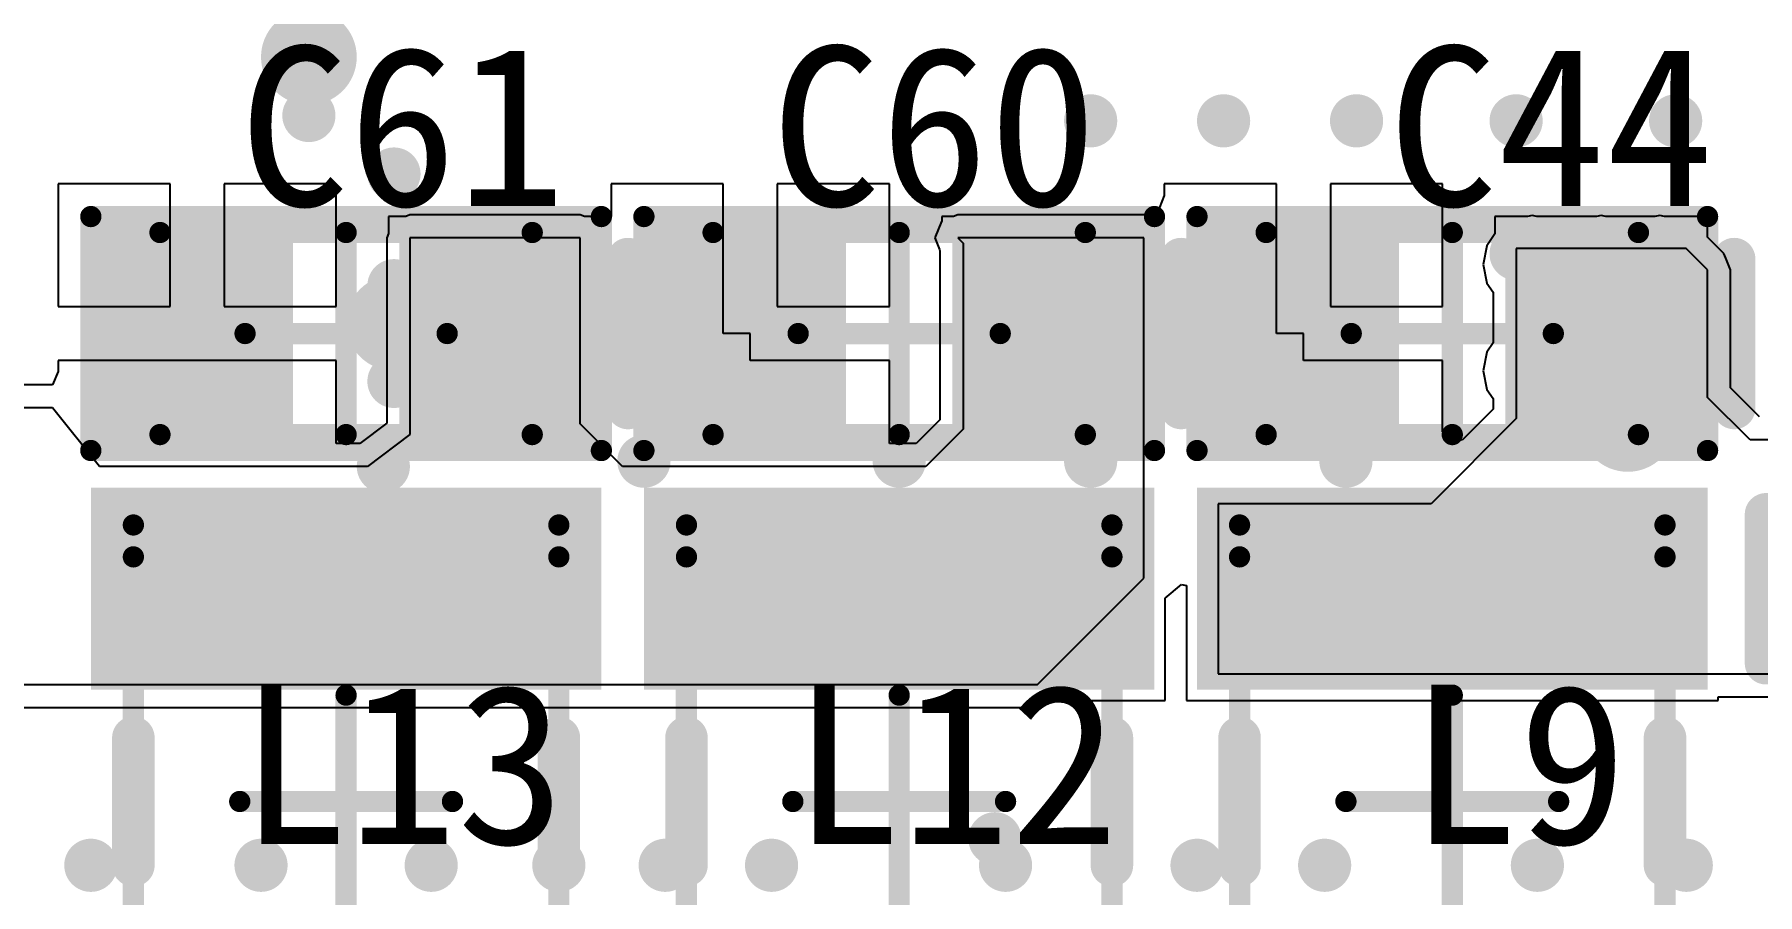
# Model space of a CAD drawing. Header units: millimetres. Extents: x 15 to 120, y 22 to 104.
# Drawn here: x 78.04 to 86.13, y 73.06 to 77.11 of the extents above; entities that cross this region are included whole.
import ezdxf

# ---------------------------------------------------------------- set-up
doc = ezdxf.new("R2010")
doc.units = ezdxf.units.MM
for name, color, linetype in [('BottomLayer', 5, 'Continuous'), ('Mechanical13', 56, 'Continuous'), ('Mechanical15', 56, 'Continuous'), ('MultiLayer', 9, 'Continuous'), ('TopLayer', 1, 'Continuous'), ('TopOverlay', 2, 'Continuous'), ('TopPaste', 8, 'Continuous'), ('TopSolder', 216, 'Continuous')]:
    doc.layers.add(name, color=color, linetype=linetype)

msp = doc.modelspace()

# ---------------------------------------------------------------- linework, layer by layer
at = {"layer": 'BottomLayer', "const_width": 0.125}
for points in [[(82.9375, 76.7, 1), (83.0625, 76.7, 1)], [(83.5625, 76.7, 1), (83.6875, 76.7, 1)], [(84.1875, 76.7, 1), (84.3125, 76.7, 1)], [(84.9375, 76.7, 1), (85.0625, 76.7, 1)], [(85.6875, 76.7, 1), (85.8125, 76.7, 1)], [(79.6625, 76.45, 1), (79.7875, 76.45, 1)], [(80.9875, 76.075, 1), (81.1125, 76.075, 1)], [(81.5875, 76.075, 1), (81.7125, 76.075, 1)], [(82.9375, 76.075, 1), (83.0625, 76.075, 1)], [(83.5625, 76.075, 1), (83.6875, 76.075, 1)], [(84.1875, 76.075, 1), (84.3125, 76.075, 1)], [(84.9375, 76.075, 1), (85.0625, 76.075, 1)], [(85.6875, 76.075, 1), (85.8125, 76.075, 1)], [(79.6625, 75.925, 1), (79.7875, 75.925, 1)], [(80.8375, 75.1, 1), (80.9625, 75.1, 1)], [(82.0375, 75.1, 1), (82.1625, 75.1, 1)], [(82.9375, 75.1, 1), (83.0625, 75.1, 1)], [(84.1375, 75.1, 1), (84.2625, 75.1, 1)]]:
    msp.add_lwpolyline(points, format="xyb", close=True, dxfattribs=at)
at = {"layer": 'Mechanical13', "const_width": 0.1}
for points in [[(78.625, 75.225), (78.625, 76.175)], [(78.625, 76.175), (80.375, 76.175)], [(80.375, 75.225), (80.375, 76.175)], [(81.225, 75.225), (81.225, 76.175)], [(81.225, 76.175), (82.975, 76.175)], [(82.975, 75.225), (82.975, 76.175)], [(83.825, 76.175), (85.575, 76.175)], [(83.825, 75.225), (83.825, 76.175)], [(85.575, 75.225), (85.575, 76.175)], [(78.625, 75.225), (80.375, 75.225)], [(81.225, 75.225), (82.975, 75.225)], [(83.825, 75.225), (85.575, 75.225)], [(78.5, 74.65), (80.5, 74.65)], [(78.5, 72.35), (78.5, 74.65)], [(80.5, 72.35), (80.5, 74.65)], [(81.1, 74.65), (83.1, 74.65)], [(81.1, 72.35), (81.1, 74.65)], [(83.1, 72.35), (83.1, 74.65)], [(83.7, 72.35), (83.7, 74.65)], [(83.7, 74.65), (85.7, 74.65)], [(85.7, 72.35), (85.7, 74.65)]]:
    msp.add_lwpolyline(points, dxfattribs=at)
at = {"layer": 'Mechanical13', "const_width": 0.05}
for points in [[(78.6, 76.175, 1), (78.65, 76.175, 1)], [(78.6, 76.175, 1), (78.65, 76.175, 1)], [(80.35, 76.175, 1), (80.4, 76.175, 1)], [(80.35, 76.175, 1), (80.4, 76.175, 1)], [(81.2, 76.175, 1), (81.25, 76.175, 1)], [(81.2, 76.175, 1), (81.25, 76.175, 1)], [(82.95, 76.175, 1), (83, 76.175, 1)], [(82.95, 76.175, 1), (83, 76.175, 1)], [(83.8, 76.175, 1), (83.85, 76.175, 1)], [(83.8, 76.175, 1), (83.85, 76.175, 1)], [(85.55, 76.175, 1), (85.6, 76.175, 1)], [(85.55, 76.175, 1), (85.6, 76.175, 1)], [(78.6, 75.225, 1), (78.65, 75.225, 1)], [(78.6, 75.225, 1), (78.65, 75.225, 1)], [(80.35, 75.225, 1), (80.4, 75.225, 1)], [(80.35, 75.225, 1), (80.4, 75.225, 1)], [(81.2, 75.225, 1), (81.25, 75.225, 1)], [(81.2, 75.225, 1), (81.25, 75.225, 1)], [(82.95, 75.225, 1), (83, 75.225, 1)], [(82.95, 75.225, 1), (83, 75.225, 1)], [(83.8, 75.225, 1), (83.85, 75.225, 1)], [(83.8, 75.225, 1), (83.85, 75.225, 1)], [(85.55, 75.225, 1), (85.6, 75.225, 1)], [(85.55, 75.225, 1), (85.6, 75.225, 1)], [(78.475, 74.65, 1), (78.525, 74.65, 1)], [(78.475, 74.65, 1), (78.525, 74.65, 1)], [(80.475, 74.65, 1), (80.525, 74.65, 1)], [(80.475, 74.65, 1), (80.525, 74.65, 1)], [(81.075, 74.65, 1), (81.125, 74.65, 1)], [(81.075, 74.65, 1), (81.125, 74.65, 1)], [(83.075, 74.65, 1), (83.125, 74.65, 1)], [(83.075, 74.65, 1), (83.125, 74.65, 1)], [(83.675, 74.65, 1), (83.725, 74.65, 1)], [(83.675, 74.65, 1), (83.725, 74.65, 1)], [(85.675, 74.65, 1), (85.725, 74.65, 1)], [(85.675, 74.65, 1), (85.725, 74.65, 1)]]:
    msp.add_lwpolyline(points, format="xyb", close=True, dxfattribs=at)
at = {"layer": 'Mechanical15', "const_width": 0.1}
for points in [[(78.3, 75.15), (78.3, 76.25)], [(78.3, 76.25), (80.7, 76.25)], [(79.5, 75.225), (79.5, 76.175)], [(80.7, 75.15), (80.7, 76.25)], [(80.9, 75.15), (80.9, 76.25)], [(80.9, 76.25), (83.3, 76.25)], [(82.1, 75.225), (82.1, 76.175)], [(83.3, 75.15), (83.3, 76.25)], [(83.5, 76.25), (85.9, 76.25)], [(83.5, 75.15), (83.5, 76.25)], [(84.7, 75.225), (84.7, 76.175)], [(85.9, 75.15), (85.9, 76.25)], [(79.025, 75.7), (79.975, 75.7)], [(81.625, 75.7), (82.575, 75.7)], [(84.225, 75.7), (85.175, 75.7)], [(78.3, 75.15), (80.7, 75.15)], [(80.9, 75.15), (83.3, 75.15)], [(83.5, 75.15), (85.9, 75.15)], [(78.5, 74.8), (80.5, 74.8)], [(78.5, 72.2), (78.5, 74.8)], [(80.5, 72.2), (80.5, 74.8)], [(81.1, 74.8), (83.1, 74.8)], [(81.1, 72.2), (81.1, 74.8)], [(83.1, 72.2), (83.1, 74.8)], [(83.7, 72.2), (83.7, 74.8)], [(83.7, 74.8), (85.7, 74.8)], [(85.7, 72.2), (85.7, 74.8)], [(79.5, 73), (79.5, 74)], [(82.1, 73), (82.1, 74)], [(84.7, 73), (84.7, 74)], [(79, 73.5), (80, 73.5)], [(81.6, 73.5), (82.6, 73.5)], [(84.2, 73.5), (85.2, 73.5)]]:
    msp.add_lwpolyline(points, dxfattribs=at)
at = {"layer": 'Mechanical15', "const_width": 0.05}
for points in [[(78.275, 76.25, 1), (78.325, 76.25, 1)], [(78.275, 76.25, 1), (78.325, 76.25, 1)], [(79.475, 76.175, 1), (79.525, 76.175, 1)], [(80.675, 76.25, 1), (80.725, 76.25, 1)], [(80.675, 76.25, 1), (80.725, 76.25, 1)], [(80.875, 76.25, 1), (80.925, 76.25, 1)], [(80.875, 76.25, 1), (80.925, 76.25, 1)], [(82.075, 76.175, 1), (82.125, 76.175, 1)], [(83.275, 76.25, 1), (83.325, 76.25, 1)], [(83.275, 76.25, 1), (83.325, 76.25, 1)], [(83.475, 76.25, 1), (83.525, 76.25, 1)], [(83.475, 76.25, 1), (83.525, 76.25, 1)], [(84.675, 76.175, 1), (84.725, 76.175, 1)], [(85.875, 76.25, 1), (85.925, 76.25, 1)], [(85.875, 76.25, 1), (85.925, 76.25, 1)], [(79, 75.7, 1), (79.05, 75.7, 1)], [(79.95, 75.7, 1), (80, 75.7, 1)], [(81.6, 75.7, 1), (81.65, 75.7, 1)], [(82.55, 75.7, 1), (82.6, 75.7, 1)], [(84.2, 75.7, 1), (84.25, 75.7, 1)], [(85.15, 75.7, 1), (85.2, 75.7, 1)], [(79.475, 75.225, 1), (79.525, 75.225, 1)], [(82.075, 75.225, 1), (82.125, 75.225, 1)], [(84.675, 75.225, 1), (84.725, 75.225, 1)], [(78.275, 75.15, 1), (78.325, 75.15, 1)], [(78.275, 75.15, 1), (78.325, 75.15, 1)], [(80.675, 75.15, 1), (80.725, 75.15, 1)], [(80.675, 75.15, 1), (80.725, 75.15, 1)], [(80.875, 75.15, 1), (80.925, 75.15, 1)], [(80.875, 75.15, 1), (80.925, 75.15, 1)], [(83.275, 75.15, 1), (83.325, 75.15, 1)], [(83.275, 75.15, 1), (83.325, 75.15, 1)], [(83.475, 75.15, 1), (83.525, 75.15, 1)], [(83.475, 75.15, 1), (83.525, 75.15, 1)], [(85.875, 75.15, 1), (85.925, 75.15, 1)], [(85.875, 75.15, 1), (85.925, 75.15, 1)], [(78.475, 74.8, 1), (78.525, 74.8, 1)], [(78.475, 74.8, 1), (78.525, 74.8, 1)], [(80.475, 74.8, 1), (80.525, 74.8, 1)], [(80.475, 74.8, 1), (80.525, 74.8, 1)], [(81.075, 74.8, 1), (81.125, 74.8, 1)], [(81.075, 74.8, 1), (81.125, 74.8, 1)], [(83.075, 74.8, 1), (83.125, 74.8, 1)], [(83.075, 74.8, 1), (83.125, 74.8, 1)], [(83.675, 74.8, 1), (83.725, 74.8, 1)], [(83.675, 74.8, 1), (83.725, 74.8, 1)], [(85.675, 74.8, 1), (85.725, 74.8, 1)], [(85.675, 74.8, 1), (85.725, 74.8, 1)], [(79.475, 74, 1), (79.525, 74, 1)], [(82.075, 74, 1), (82.125, 74, 1)], [(84.675, 74, 1), (84.725, 74, 1)], [(78.975, 73.5, 1), (79.025, 73.5, 1)], [(79.975, 73.5, 1), (80.025, 73.5, 1)], [(81.575, 73.5, 1), (81.625, 73.5, 1)], [(82.575, 73.5, 1), (82.625, 73.5, 1)], [(84.175, 73.5, 1), (84.225, 73.5, 1)], [(85.175, 73.5, 1), (85.225, 73.5, 1)]]:
    msp.add_lwpolyline(points, format="xyb", close=True, dxfattribs=at)
at = {"layer": 'MultiLayer'}
for points, const_width in [([(79.2125, 77, 1), (79.4375, 77, 1)], 0.225), ([(79.2625, 76.725, 1), (79.3875, 76.725, 1)], 0.125), ([(82.9375, 76.7, 1), (83.0625, 76.7, 1)], 0.125), ([(83.5625, 76.7, 1), (83.6875, 76.7, 1)], 0.125), ([(84.1875, 76.7, 1), (84.3125, 76.7, 1)], 0.125), ([(84.9375, 76.7, 1), (85.0625, 76.7, 1)], 0.125), ([(85.6875, 76.7, 1), (85.8125, 76.7, 1)], 0.125), ([(79.6625, 76.45, 1), (79.7875, 76.45, 1)], 0.125), ([(78.4625, 76.025, 1), (78.5875, 76.025, 1)], 0.125), ([(78.7625, 76.025, 1), (78.8875, 76.025, 1)], 0.125), ([(79.0625, 76.025, 1), (79.1875, 76.025, 1)], 0.125), ([(80.9875, 76.075, 1), (81.1125, 76.075, 1)], 0.125), ([(81.0625, 76.025, 1), (81.1875, 76.025, 1)], 0.125), ([(81.3625, 76.025, 1), (81.4875, 76.025, 1)], 0.125), ([(81.5875, 76.075, 1), (81.7125, 76.075, 1)], 0.125), ([(81.6375, 76.025, 1), (81.7625, 76.025, 1)], 0.125), ([(82.9375, 76.075, 1), (83.0625, 76.075, 1)], 0.125), ([(83.5625, 76.075, 1), (83.6875, 76.075, 1)], 0.125), ([(83.6625, 76.025, 1), (83.7875, 76.025, 1)], 0.125), ([(83.9375, 76.025, 1), (84.0625, 76.025, 1)], 0.125), ([(84.1875, 76.075, 1), (84.3125, 76.075, 1)], 0.125), ([(84.2125, 76.025, 1), (84.3375, 76.025, 1)], 0.125), ([(84.9375, 76.075, 1), (85.0625, 76.075, 1)], 0.125), ([(85.0125, 76.025, 1), (85.1375, 76.025, 1)], 0.125), ([(85.3375, 76.025, 1), (85.4625, 76.025, 1)], 0.125), ([(85.6125, 76.025, 1), (85.7375, 76.025, 1)], 0.125), ([(85.6875, 76.075, 1), (85.8125, 76.075, 1)], 0.125), ([(78.5625, 75.775, 1), (78.7875, 75.775, 1)], 0.225), ([(78.8875, 75.775, 1), (79.1125, 75.775, 1)], 0.225), ([(79.6625, 75.925, 1), (79.7875, 75.925, 1)], 0.125), ([(81.1375, 75.775, 1), (81.3625, 75.775, 1)], 0.225), ([(81.4625, 75.775, 1), (81.6875, 75.775, 1)], 0.225), ([(85.0875, 75.775, 1), (85.3125, 75.775, 1)], 0.225), ([(85.4125, 75.775, 1), (85.6375, 75.775, 1)], 0.225), ([(79.6125, 75.75, 1), (79.8375, 75.75, 1)], 0.225), ([(78.4625, 75.7, 1), (78.5875, 75.7, 1)], 0.125), ([(78.7625, 75.7, 1), (78.8875, 75.7, 1)], 0.125), ([(79.0625, 75.7, 1), (79.1875, 75.7, 1)], 0.125), ([(81.0625, 75.7, 1), (81.1875, 75.7, 1)], 0.125), ([(81.3375, 75.7, 1), (81.4625, 75.7, 1)], 0.125), ([(81.6125, 75.7, 1), (81.7375, 75.7, 1)], 0.125), ([(83.6625, 75.7, 1), (83.7875, 75.7, 1)], 0.125), ([(83.9375, 75.7, 1), (84.0625, 75.7, 1)], 0.125), ([(84.2125, 75.7, 1), (84.3375, 75.7, 1)], 0.125), ([(79.6625, 75.475, 1), (79.7875, 75.475, 1)], 0.125), ([(85.0125, 75.525, 1), (85.1375, 75.525, 1)], 0.125), ([(85.3375, 75.525, 1), (85.4625, 75.525, 1)], 0.125), ([(85.6125, 75.525, 1), (85.7375, 75.525, 1)], 0.125), ([(85.4125, 75.275, 1), (85.6375, 75.275, 1)], 0.225), ([(79.6125, 75.075, 1), (79.7375, 75.075, 1)], 0.125), ([(80.8375, 75.1, 1), (80.9625, 75.1, 1)], 0.125), ([(82.0375, 75.1, 1), (82.1625, 75.1, 1)], 0.125), ([(82.9375, 75.1, 1), (83.0625, 75.1, 1)], 0.125), ([(84.1375, 75.1, 1), (84.2625, 75.1, 1)], 0.125), ([(84.7375, 74.625, 1), (84.8625, 74.625, 1)], 0.125), ([(85.1875, 74.625, 1), (85.3125, 74.625, 1)], 0.125), ([(82.4875, 73.325, 1), (82.6125, 73.325, 1)], 0.125), ([(78.2375, 73.2, 1), (78.3625, 73.2, 1)], 0.125), ([(79.0375, 73.2, 1), (79.1625, 73.2, 1)], 0.125), ([(79.8375, 73.2, 1), (79.9625, 73.2, 1)], 0.125), ([(80.4375, 73.2, 1), (80.5625, 73.2, 1)], 0.125), ([(80.9375, 73.2, 1), (81.0625, 73.2, 1)], 0.125), ([(81.4375, 73.2, 1), (81.5625, 73.2, 1)], 0.125), ([(82.5375, 73.2, 1), (82.6625, 73.2, 1)], 0.125), ([(83.4375, 73.2, 1), (83.5625, 73.2, 1)], 0.125), ([(84.0375, 73.2, 1), (84.1625, 73.2, 1)], 0.125), ([(85.0375, 73.2, 1), (85.1625, 73.2, 1)], 0.125), ([(85.7375, 73.2, 1), (85.8625, 73.2, 1)], 0.125)]:
    msp.add_lwpolyline(points, format="xyb", close=True, dxfattribs=dict(at, const_width=const_width))
at = {"layer": 'TopLayer'}
for p, q in [((78.673, 76.404), (78.146, 76.404)), ((78.146, 76.404), (78.146, 75.827)), ((78.673, 75.827), (78.673, 76.404)), ((79.454, 76.404), (78.927, 76.404)), ((78.927, 76.404), (78.927, 75.827)), ((79.454, 75.827), (79.454, 76.404)), ((81.273, 76.404), (80.746, 76.404)), ((80.746, 76.404), (80.746, 76.25)), ((81.273, 75.7), (81.273, 76.404)), ((82.054, 76.404), (81.527, 76.404)), ((81.527, 76.404), (81.527, 75.827)), ((82.054, 75.827), (82.054, 76.404)), ((83.873, 76.404), (83.346, 76.404)), ((83.346, 76.404), (83.346, 76.3486)), ((83.873, 75.7), (83.873, 76.404)), ((84.654, 76.404), (84.127, 76.404)), ((84.127, 76.404), (84.127, 75.827)), ((84.654, 75.827), (84.654, 76.404)), ((83.346, 76.3486), (83.323, 76.2931)), ((79.7801, 76.25), (79.7, 76.25)), ((79.7, 76.25), (79.7, 76.1699)), ((79.8, 76.2582), (79.7801, 76.25)), ((80.6, 76.2582), (79.8, 76.2582)), ((80.6199, 76.25), (80.6, 76.2582)), ((80.7, 76.25), (80.6199, 76.25)), ((80.746, 76.25), (80.7, 76.25)), ((80.7, 76.25), (80.7, 76.25)), ((82.2985, 76.2265), (82.2668, 76.15)), ((82.3, 76.2272), (82.2985, 76.2265)), ((82.3551, 76.25), (82.3, 76.25)), ((82.3, 76.25), (82.3, 76.2272)), ((82.375, 76.2582), (82.3551, 76.25)), ((83.25, 76.2582), (82.375, 76.2582)), ((82.375, 76.2582), (82.375, 76.2582)), ((83.2629, 76.2529), (83.25, 76.2582)), ((83.323, 76.2931), (83.2629, 76.2529)), ((85.0528, 76.25), (84.9, 76.25)), ((84.9, 76.25), (84.9, 76.1681)), ((85.075, 76.2544), (85.0528, 76.25)), ((85.0972, 76.25), (85.075, 76.2544)), ((85.3778, 76.25), (85.0972, 76.25)), ((85.4, 76.2544), (85.3778, 76.25)), ((85.4222, 76.25), (85.4, 76.2544)), ((85.6528, 76.25), (85.4222, 76.25)), ((85.675, 76.2544), (85.6528, 76.25)), ((85.6972, 76.25), (85.675, 76.2544)), ((85.9, 76.25), (85.6972, 76.25)), ((85.9, 76.1531), (85.9, 76.25)), ((79.7, 76.1699), (79.6918, 76.15)), ((79.6918, 76.15), (79.6918, 75.2791)), ((80.6, 76.15), (79.8, 76.15)), ((79.8, 76.15), (79.8, 75.225)), ((80.6, 75.275), (80.6, 76.15)), ((82.2668, 76.15), (82.2892, 76.0959)), ((83.25, 76.15), (82.375, 76.15)), ((82.375, 76.15), (82.4, 76.125)), ((83.25, 74.55), (83.25, 76.15)), ((84.9, 76.1681), (84.8631, 76.1128)), ((85.9765, 76.0765), (85.9, 76.1531)), ((82.2892, 76.0959), (82.2918, 76.0896)), ((82.2918, 76.0896), (82.2918, 75.2948)), ((82.4, 76.125), (82.4, 75.25)), ((84.8631, 76.1128), (84.8456, 76.025)), ((85.8, 76.1), (85, 76.1)), ((85, 76.1), (85, 75.3)), ((85.9, 76), (85.8, 76.1)), ((85.9858, 76.0541), (85.9765, 76.0765)), ((85.9765, 76.0765), (85.9765, 76.0765)), ((84.8456, 76.025), (84.8631, 75.9372)), ((85.9, 75.4), (85.9, 76)), ((86.0082, 76), (85.9858, 76.0541)), ((86.0082, 75.4448), (86.0082, 76)), ((86.0082, 76), (86.0082, 76)), ((84.8631, 75.9372), (84.8918, 75.8943)), ((78.146, 75.827), (78.673, 75.827)), ((78.927, 75.827), (79.454, 75.827)), ((81.527, 75.827), (82.054, 75.827)), ((84.127, 75.827), (84.654, 75.827)), ((84.8918, 75.8943), (84.8918, 75.6557)), ((81.4, 75.7), (81.273, 75.7)), ((81.4, 75.573), (81.4, 75.7)), ((84, 75.7), (83.873, 75.7)), ((84, 75.573), (84, 75.7)), ((84.8918, 75.6557), (84.8631, 75.6128)), ((79.454, 75.573), (78.146, 75.573)), ((78.146, 75.573), (78.146, 75.521)), ((79.454, 75.1832), (79.454, 75.573)), ((82.054, 75.573), (81.4, 75.573)), ((82.054, 75.1832), (82.054, 75.573)), ((84.654, 75.573), (84, 75.573)), ((84.654, 75.2377), (84.654, 75.573)), ((84.8631, 75.6128), (84.8456, 75.525)), ((78.146, 75.521), (78.12, 75.4582)), ((84.8456, 75.525), (84.8631, 75.4372)), ((78.12, 75.4582), (77.5039, 75.4582)), ((84.8631, 75.4372), (84.8918, 75.3943)), ((86.1448, 75.3082), (86.0082, 75.4448)), ((78.12, 75.35), (77.225, 75.35)), ((78.34, 75.075), (78.12, 75.35)), ((84.8918, 75.3448), (84.7464, 75.1995)), ((84.8918, 75.3943), (84.8918, 75.3448)), ((86.1, 75.2), (85.9, 75.4)), ((79.6918, 75.2791), (79.5639, 75.1832)), ((80.8, 75.075), (80.6, 75.275)), ((82.2918, 75.2948), (82.1802, 75.1832)), ((82.4, 75.25), (82.225, 75.075)), ((85, 75.3), (84.6, 74.9)), ((79.5639, 75.1832), (79.454, 75.1832)), ((79.8, 75.225), (79.6, 75.075)), ((82.1802, 75.1832), (82.054, 75.1832)), ((84.7464, 75.1995), (84.654, 75.2377)), ((87, 75.2), (86.1, 75.2)), ((79.6, 75.075), (78.34, 75.075)), ((82.225, 75.075), (80.8, 75.075)), ((83.6, 74.9), (83.6, 74.1)), ((84.6, 74.9), (83.6, 74.9)), ((82.75, 74.05), (83.25, 74.55)), ((83.35, 74.4563), (83.4273, 74.5197)), ((83.4273, 74.5197), (83.45, 74.5152)), ((83.35, 73.975), (83.35, 74.4563)), ((83.45, 74.5152), (83.45, 73.975)), ((77.225, 74.05), (82.75, 74.05)), ((83.6, 74.1), (87.2, 74.1)), ((82.75, 73.9418), (82.8265, 73.9735)), ((82.8265, 73.9735), (82.8281, 73.975)), ((82.8281, 73.975), (83.35, 73.975)), ((83.45, 73.975), (85.95, 73.975)), ((85.95, 73.975), (85.95, 73.9918)), ((85.95, 73.9918), (86.3, 73.9918)), ((77.225, 73.9418), (82.75, 73.9418)), ((82.75, 73.9418), (82.75, 73.9418))]:
    msp.add_line(p, q, dxfattribs=at)
at = {"layer": 'TopLayer', "const_width": 0.125}
for points in [[(78.4625, 76.025, 1), (78.5875, 76.025, 1)], [(78.7625, 76.025, 1), (78.8875, 76.025, 1)], [(79.0625, 76.025, 1), (79.1875, 76.025, 1)], [(81.0625, 76.025, 1), (81.1875, 76.025, 1)], [(81.3625, 76.025, 1), (81.4875, 76.025, 1)], [(81.6375, 76.025, 1), (81.7625, 76.025, 1)], [(83.6625, 76.025, 1), (83.7875, 76.025, 1)], [(83.9375, 76.025, 1), (84.0625, 76.025, 1)], [(84.2125, 76.025, 1), (84.3375, 76.025, 1)], [(85.0125, 76.025, 1), (85.1375, 76.025, 1)], [(85.3375, 76.025, 1), (85.4625, 76.025, 1)], [(85.6125, 76.025, 1), (85.7375, 76.025, 1)], [(78.4625, 75.7, 1), (78.5875, 75.7, 1)], [(78.7625, 75.7, 1), (78.8875, 75.7, 1)], [(79.0625, 75.7, 1), (79.1875, 75.7, 1)], [(81.0625, 75.7, 1), (81.1875, 75.7, 1)], [(81.3375, 75.7, 1), (81.4625, 75.7, 1)], [(81.6125, 75.7, 1), (81.7375, 75.7, 1)], [(83.6625, 75.7, 1), (83.7875, 75.7, 1)], [(83.9375, 75.7, 1), (84.0625, 75.7, 1)], [(84.2125, 75.7, 1), (84.3375, 75.7, 1)], [(85.0125, 75.525, 1), (85.1375, 75.525, 1)], [(85.3375, 75.525, 1), (85.4625, 75.525, 1)], [(85.6125, 75.525, 1), (85.7375, 75.525, 1)]]:
    msp.add_lwpolyline(points, format="xyb", close=True, dxfattribs=at)
at = {"layer": 'TopLayer'}
for points in [[(78.4, 76.15), (78.4, 75.25), (79.2, 76.15), (79.2, 75.25)], [(79.8, 76.15), (79.8, 75.25), (80.6, 76.15), (80.6, 75.25)], [(81, 76.15), (81, 75.25), (81.8, 76.15), (81.8, 75.25)], [(82.4, 76.15), (82.4, 75.25), (83.2, 76.15), (83.2, 75.25)], [(83.6, 76.15), (83.6, 75.25), (84.4, 76.15), (84.4, 75.25)], [(85, 76.15), (85, 75.25), (85.8, 76.15), (85.8, 75.25)], [(78.35, 74.075), (80.65, 74.075), (78.35, 74.925), (80.65, 74.925)], [(80.95, 74.075), (83.25, 74.075), (80.95, 74.925), (83.25, 74.925)], [(83.55, 74.075), (85.85, 74.075), (83.55, 74.925), (85.85, 74.925)]]:
    msp.add_solid(points, dxfattribs=at)
at = {"layer": 'TopOverlay', "const_width": 0.2}
for points in [[(80.8251, 75.35), (80.8251, 76.05)], [(83.4251, 75.35), (83.4251, 76.05)], [(86.0251, 75.35), (86.0251, 76.05)], [(86.1749, 74.15), (86.1749, 74.85)], [(78.5, 73.2), (78.5, 73.8)], [(80.5, 73.2), (80.5, 73.8)], [(81.1, 73.2), (81.1, 73.8)], [(83.1, 73.2), (83.1, 73.8)], [(83.7, 73.2), (83.7, 73.8)], [(85.7, 73.2), (85.7, 73.8)]]:
    msp.add_lwpolyline(points, dxfattribs=at)
at = {"layer": 'TopOverlay', "const_width": 0.1}
for points in [[(80.7751, 76.05, 1), (80.8751, 76.05, 1)], [(83.3751, 76.05, 1), (83.4751, 76.05, 1)], [(85.9751, 76.05, 1), (86.0751, 76.05, 1)], [(80.7751, 75.35, 1), (80.8751, 75.35, 1)], [(83.3751, 75.35, 1), (83.4751, 75.35, 1)], [(85.9751, 75.35, 1), (86.0751, 75.35, 1)], [(86.1249, 74.85, 1), (86.2249, 74.85, 1)], [(86.1249, 74.15, 1), (86.2249, 74.15, 1)], [(78.45, 73.8, 1), (78.55, 73.8, 1)], [(80.45, 73.8, 1), (80.55, 73.8, 1)], [(81.05, 73.8, 1), (81.15, 73.8, 1)], [(83.05, 73.8, 1), (83.15, 73.8, 1)], [(83.65, 73.8, 1), (83.75, 73.8, 1)], [(85.65, 73.8, 1), (85.75, 73.8, 1)], [(78.45, 73.2, 1), (78.55, 73.2, 1)], [(80.45, 73.2, 1), (80.55, 73.2, 1)], [(81.05, 73.2, 1), (81.15, 73.2, 1)], [(83.05, 73.2, 1), (83.15, 73.2, 1)], [(83.65, 73.2, 1), (83.75, 73.2, 1)], [(85.65, 73.2, 1), (85.75, 73.2, 1)]]:
    msp.add_lwpolyline(points, format="xyb", close=True, dxfattribs=at)
at = {"layer": 'TopPaste'}
for points in [[(78.4, 76.15), (78.4, 75.25), (79.2, 76.15), (79.2, 75.25)], [(78.4, 76.15), (78.4, 75.25), (79.2, 76.15), (79.2, 75.25)], [(79.8, 76.15), (79.8, 75.25), (80.6, 76.15), (80.6, 75.25)], [(79.8, 76.15), (79.8, 75.25), (80.6, 76.15), (80.6, 75.25)], [(81, 76.15), (81, 75.25), (81.8, 76.15), (81.8, 75.25)], [(81, 76.15), (81, 75.25), (81.8, 76.15), (81.8, 75.25)], [(82.4, 76.15), (82.4, 75.25), (83.2, 76.15), (83.2, 75.25)], [(82.4, 76.15), (82.4, 75.25), (83.2, 76.15), (83.2, 75.25)], [(83.6, 76.15), (83.6, 75.25), (84.4, 76.15), (84.4, 75.25)], [(83.6, 76.15), (83.6, 75.25), (84.4, 76.15), (84.4, 75.25)], [(85, 76.15), (85, 75.25), (85.8, 76.15), (85.8, 75.25)], [(85, 76.15), (85, 75.25), (85.8, 76.15), (85.8, 75.25)], [(78.35, 74.075), (80.65, 74.075), (78.35, 74.925), (80.65, 74.925)], [(78.35, 74.075), (80.65, 74.075), (78.35, 74.925), (80.65, 74.925)], [(80.95, 74.075), (83.25, 74.075), (80.95, 74.925), (83.25, 74.925)], [(80.95, 74.075), (83.25, 74.075), (80.95, 74.925), (83.25, 74.925)], [(83.55, 74.075), (85.85, 74.075), (83.55, 74.925), (85.85, 74.925)], [(83.55, 74.075), (85.85, 74.075), (83.55, 74.925), (85.85, 74.925)]]:
    msp.add_solid(points, dxfattribs=at)
at = {"layer": 'TopSolder'}
for points in [[(78.35, 76.2), (78.35, 75.2), (79.25, 76.2), (79.25, 75.2)], [(78.35, 76.2), (78.35, 75.2), (79.25, 76.2), (79.25, 75.2)], [(79.75, 76.2), (79.75, 75.2), (80.65, 76.2), (80.65, 75.2)], [(79.75, 76.2), (79.75, 75.2), (80.65, 76.2), (80.65, 75.2)], [(80.95, 76.2), (80.95, 75.2), (81.85, 76.2), (81.85, 75.2)], [(80.95, 76.2), (80.95, 75.2), (81.85, 76.2), (81.85, 75.2)], [(82.35, 76.2), (82.35, 75.2), (83.25, 76.2), (83.25, 75.2)], [(82.35, 76.2), (82.35, 75.2), (83.25, 76.2), (83.25, 75.2)], [(83.55, 76.2), (83.55, 75.2), (84.45, 76.2), (84.45, 75.2)], [(83.55, 76.2), (83.55, 75.2), (84.45, 76.2), (84.45, 75.2)], [(84.95, 76.2), (84.95, 75.2), (85.85, 76.2), (85.85, 75.2)], [(84.95, 76.2), (84.95, 75.2), (85.85, 76.2), (85.85, 75.2)], [(78.3, 74.025), (80.7, 74.025), (78.3, 74.975), (80.7, 74.975)], [(78.3, 74.025), (80.7, 74.025), (78.3, 74.975), (80.7, 74.975)], [(80.9, 74.025), (83.3, 74.025), (80.9, 74.975), (83.3, 74.975)], [(80.9, 74.025), (83.3, 74.025), (80.9, 74.975), (83.3, 74.975)], [(83.5, 74.025), (85.9, 74.025), (83.5, 74.975), (85.9, 74.975)], [(83.5, 74.025), (85.9, 74.025), (83.5, 74.975), (85.9, 74.975)]]:
    msp.add_solid(points, dxfattribs=at)

# ---------------------------------------------------------------- texts
at = {"layer": 'TopOverlay'}
for s, p in [('C61', (79, 76.3)), ('C60', (81.5, 76.3)), ('C44', (84.4, 76.3)), ('L13', (79, 73.3)), ('L12', (81.6, 73.3)), ('L9', (84.5, 73.3))]:
    msp.add_text(s, height=0.75, rotation=360, dxfattribs=at).set_placement(p)

doc.saveas('drawing.dxf')
